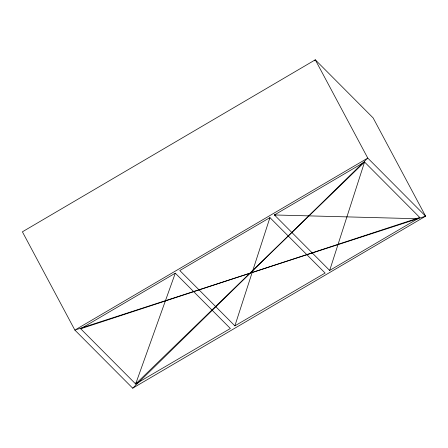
<?xml version="1.0" encoding="UTF-8"?>
<svg xmlns="http://www.w3.org/2000/svg" width="448" height="448" viewBox="0 0 448 448"><rect width="100%" height="100%" fill="white"/><g stroke="black" fill="none" stroke-linecap="round" stroke-linejoin="round"><path stroke-width="0.67" d="M175.297 273.185L135.643 383.97L230.356 328.496L175.297 273.185L80.679 328.754L135.643 383.97L136.052 382.637M329.666 270.441L364.566 162.036L419.793 217.515L329.666 270.441L274.439 214.962L364.566 162.036L135.643 383.97M234.87 325.853L269.937 217.61L325.125 273.05L234.87 325.853L179.805 270.536L269.937 217.61L269.438 218.91M314.496 60.799L315.297 59.814L373.128 117.908L425.6 216.182L132.703 388.186L74.872 330.092L22.4 231.818L315.297 59.814L367.769 158.082L425.6 216.182L74.872 330.092L367.769 158.082L132.703 388.186M80.679 328.754L249.379 273.414M252.146 272.513L419.793 217.515M275.839 214.922L274.439 214.962L417.693 218.747"/></g></svg>
